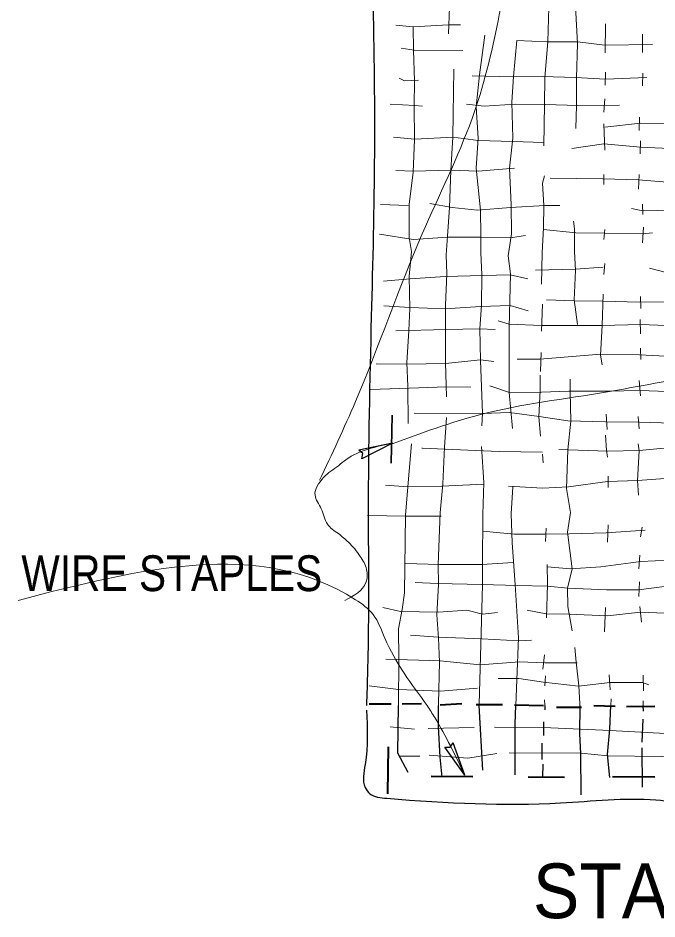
# Model space of a CAD drawing. Extents: x 634 to 1005, y -299 to -22.
# Drawn here: x 746.51 to 770.15, y -189.85 to -156.52 of the extents above; entities that cross this region are included whole.
import ezdxf
from ezdxf.enums import TextEntityAlignment as Align

# ---------------------------------------------------------------- set-up
doc = ezdxf.new("R2010")
doc.units = 0
doc.header["$LTSCALE"] = 0.53
doc.layers.add('1', color=7, linetype='Continuous', lineweight=13)

msp = doc.modelspace()

# ---------------------------------------------------------------- linework, layer by layer
at = {"layer": '1'}
for p, q in [((762.4332, -157.1022), (762.4691, -156.1104)), ((768.2317, -157.8092), (768.2492, -156.73)), ((769.6099, -157.7918), (769.6099, -157.1189)), ((768.2317, -158.9942), (768.2492, -158.5162)), ((769.6099, -159.0301), (769.6274, -158.5521)), ((768.1784, -160.0027), (768.2142, -159.5064)), ((769.4867, -160.6747), (769.5042, -160.1792)), ((768.2142, -161.4001), (768.1784, -160.4266)), ((769.5217, -161.5408), (769.5391, -161.0637)), ((768.1784, -162.6733), (768.1784, -162.3019)), ((769.4683, -162.8499), (769.4867, -162.3019)), ((759.9242, -163.4162), (760.9493, -163.4512)), ((769.6274, -163.7876), (769.6099, -163.3987)), ((768.1784, -164.7078), (768.2142, -164.3355)), ((769.6099, -164.8318), (769.6449, -164.2481)), ((765.8983, -165.2074), (765.88, -166.3574)), ((768.2142, -165.5963), (768.1784, -166.0035)), ((769.5574, -167.2585), (769.5391, -166.8171)), ((765.9158, -167.1002), (765.88, -168.1078)), ((769.5391, -168.197), (769.5217, -167.6665)), ((765.845, -169.5943), (765.8625, -168.8873)), ((769.5574, -169.1522), (769.5391, -168.7274)), ((769.5391, -170.4962), (769.4867, -169.9299)), ((768.3017, -171.7345), (768.2667, -171.1683)), ((769.4867, -171.717), (769.4508, -171.2565)), ((765.9158, -172.6538), (765.9342, -172.972)), ((768.3375, -173.8922), (768.3375, -173.4682)), ((764.7508, -174.8657), (764.8199, -173.8572)), ((768.3416, -175.2712), (768.3217, -175.9099)), ((766.0441, -175.3869), (766.0249, -175.8899)), ((769.5957, -175.3487), (769.5374, -175.7159)), ((769.5183, -176.3921), (769.48, -176.8942)), ((769.4992, -177.3773), (769.48, -177.9185)), ((768.2442, -178.3233), (768.2067, -179.2318)), ((769.5183, -178.2849), (769.5766, -178.8645)), ((765.9857, -180.082), (765.9283, -180.6024)), ((766.0249, -180.8547), (766.0057, -181.2212)), ((768.4182, -181.3761), (768.3799, -180.8157)), ((769.6532, -181.4144), (769.6341, -180.8347)), ((765.9857, -181.7425), (765.9974, -181.9582)), ((768.4432, -181.9582), (768.4566, -181.7042)), ((769.6432, -181.9582), (769.6341, -181.7817)), ((760.2722, -182.7467), (761.1792, -182.8243)), ((761.6812, -182.8051), (763.3801, -182.7668)), ((760.6195, -183.8293), (761.3723, -183.8293))]:
    msp.add_line(p, q, dxfattribs=at)
at = {"layer": '1', "lineweight": 35}
msp.add_line((760.3106, -172.9869), (760.3497, -171.2107), dxfattribs=at)
at = {"layer": '1', "lineweight": 25}
for p, q in [((760.3673, -172.2442), (759.1164, -172.5015)), ((760.3673, -172.2442), (759.2322, -172.8296)), ((763.7082, -184.3507), (763.5767, -181.9582)), ((765.9974, -181.9582), (766.0057, -182.1097)), ((769.6532, -182.168), (769.6432, -181.9582)), ((765.9475, -182.5536), (765.9475, -183.0566)), ((769.5957, -183.3072), (769.6341, -182.4578)), ((763.0378, -184.5338), (762.6082, -183.3306)), ((765.89, -183.3455), (765.89, -183.9451)), ((763.0378, -184.5338), (762.3, -183.4913)), ((769.6149, -184.9686), (769.5957, -183.5196)), ((765.9283, -184.1183), (765.9092, -184.6013))]:
    msp.add_line(p, q, dxfattribs=at)
at = {"layer": '1', "lineweight": 40}
for p, q in [((759.507, -181.8949), (760.3172, -181.8949)), ((760.7228, -181.8949), (761.4365, -181.8749)), ((762.1318, -181.9332), (762.9237, -181.8749)), ((763.4634, -181.914), (764.4285, -181.914)), ((764.8724, -181.9332), (765.9542, -181.9523)), ((766.4363, -182.0107), (767.3623, -182.0107)), ((767.807, -181.9523), (768.5981, -181.9723)), ((769.0228, -181.9915), (770.0654, -181.9723)), ((760.1948, -185.2201), (760.214, -183.4812)), ((761.7946, -184.5622), (763.3393, -184.5763)), ((765.3795, -184.5897), (766.7302, -184.6022)), ((768.5073, -184.5847), (770.0696, -184.598))]:
    msp.add_line(p, q, dxfattribs=at)
at = {"layer": '1'}
for points in [[(765.9683, -161.241), (765.9866, -159.7012), (766.0041, -158.7294), (766.1098, -157.3846), (766.1457, -156.1287)], [(767.1532, -160.604), (767.1716, -159.7554), (767.1716, -158.7469), (767.2057, -157.4562), (767.1358, -156.0929)], [(760.4897, -156.7833), (761.1258, -156.8366), (762.4332, -156.7658), (762.8754, -156.7658)], [(761.0734, -165.1541), (760.9842, -164.637), (760.9842, -163.4162), (761.1258, -162.2137), (761.1792, -161.0112), (761.1617, -159.7721), (761.1792, -158.8352), (761.1433, -157.7035), (761.1258, -156.8366)], [(763.6349, -165.1899), (763.6349, -164.5662), (763.6182, -163.6293), (763.4592, -162.0721), (763.53, -160.9571), (763.4592, -159.8078), (763.5825, -158.6228), (763.7773, -157.1548)], [(760.6845, -157.6319), (761.1617, -157.7035), (762.9638, -157.721)], [(764.6426, -165.3132), (764.7667, -164.4954), (764.7492, -163.4162), (764.6967, -162.0721), (764.8199, -160.9571), (764.7849, -159.6313), (764.8374, -158.6762), (764.9615, -157.3496)], [(764.9615, -157.3496), (766.0749, -157.402), (767.2057, -157.402), (768.2142, -157.5261), (769.9813, -157.4903)], [(762.3458, -165.2782), (762.3991, -164.5837), (762.4691, -163.5228), (762.5223, -162.1603), (762.5923, -160.9221), (762.6282, -158.4105)], [(763.3177, -158.6578), (764.8199, -158.6937), (765.8983, -158.6762), (767.1358, -158.7111), (768.2492, -158.7819), (769.7689, -158.7111)], [(760.6128, -158.7469), (760.8077, -158.8352), (761.3207, -158.8177)], [(760.2772, -159.7012), (761.1967, -159.7554), (761.4789, -159.7721)], [(763.1053, -159.7012), (763.759, -159.7721), (764.9082, -159.7012), (766.0224, -159.7196), (767.2241, -159.7554), (768.7613, -159.7371)], [(768.2142, -160.5507), (769.5391, -160.4091), (771.1305, -160.4266), (772.3147, -160.4808), (773.5163, -160.5157)], [(760.4013, -160.9221), (761.1967, -160.9928), (762.6107, -160.9221), (763.53, -161.0462), (764.8199, -161.0812), (765.9517, -161.1169)], [(766.9942, -161.3467), (768.1784, -161.1694), (769.5391, -161.2935), (771.148, -161.3642), (772.2797, -161.4001), (773.5163, -161.5058), (775.6857, -161.6732)], [(760.4897, -162.1603), (761.1433, -162.1787), (762.5049, -162.1429), (763.53, -162.1787), (764.8732, -162.0721)], [(765.8983, -165.2074), (765.9517, -164.2831), (765.9683, -163.4512), (765.9158, -162.6201), (765.9866, -162.3552)], [(766.199, -162.4435), (768.1434, -162.461), (769.4683, -162.4968), (771.148, -162.6375), (772.2256, -162.6375), (773.4988, -162.6375), (775.465, -162.8474)], [(761.7446, -163.3812), (762.5748, -163.5228), (763.5125, -163.6293), (764.7317, -163.5228), (766.0041, -163.4512), (766.5529, -163.4512)], [(769.2035, -163.5577), (769.6274, -163.6468), (771.2188, -163.611), (772.2081, -163.611), (773.4281, -163.5935), (774.0285, -163.6468)], [(765.9517, -164.3355), (767.1532, -164.4596), (768.1959, -164.4771), (769.6099, -164.4954), (769.9813, -164.4596)], [(767.1, -165.1541), (767.1, -164.318), (767.065, -164.0349)], [(759.8884, -164.5129), (761.1258, -164.7078), (762.4166, -164.6195), (763.6349, -164.6195), (764.8024, -164.637), (765.2796, -164.5662)], [(760.9493, -171.5222), (760.9318, -170.1422), (760.896, -169.2754), (760.9667, -168.0729), (761.0026, -167.2585), (760.9842, -166.0743), (761.0734, -165.1541)], [(762.3633, -170.532), (762.3275, -169.2579), (762.3275, -167.9847), (762.3275, -167.1352), (762.3808, -165.986), (762.3458, -165.2782)], [(763.6707, -171.6104), (763.6891, -171.1324), (763.6182, -169.1871), (763.5999, -168.0021), (763.6532, -167.1527), (763.6707, -166.021), (763.6349, -165.1899)], [(764.8024, -171.6995), (764.6783, -170.3721), (764.6783, -167.9672), (764.7317, -165.986), (764.6426, -165.3132)], [(767.1, -165.1541), (767.1358, -165.8619), (767.0825, -166.9412), (767.2057, -167.8606)], [(765.651, -165.8445), (767.1358, -165.8087), (768.1601, -165.7387)], [(771.2046, -165.8794), (770.4934, -165.9327), (769.8756, -165.7728)], [(760.0299, -166.2508), (761.0201, -166.1626), (762.31, -166.0743), (763.7065, -166.0385), (764.7142, -166.021), (765.3678, -166.1626)], [(766.0574, -166.9412), (767.0825, -166.9762), (768.1434, -166.9937), (769.5042, -167.0287), (771.2229, -167.0112)], [(768.1601, -166.7288), (768.1251, -167.8963), (768.0552, -168.9922), (768.1251, -169.347)], [(760.0474, -167.1702), (761.0026, -167.2243), (762.31, -167.2767), (763.6182, -167.1885), (764.7142, -167.1527), (765.3853, -167.3476)], [(771.1522, -167.9138), (769.5391, -167.8606), (768.1251, -167.8963), (765.88, -167.8963), (764.6783, -167.8431), (764.272, -167.719)], [(760.4897, -168.0904), (762.3458, -168.0371), (763.5825, -168.0196), (764.1662, -168.0371)], [(771.2046, -169.063), (769.5042, -168.9748), (768.0552, -168.9572), (765.8101, -169.1347), (764.9798, -169.1347)], [(759.7652, -169.3112), (760.896, -169.3287), (762.3275, -169.2929), (763.6182, -169.1688), (764.1129, -169.2229)], [(765.845, -171.9818), (765.7742, -171.274), (765.8276, -170.3022), (765.8276, -169.7351)], [(766.9509, -174.8082), (766.8002, -173.928), (766.8527, -172.4948), (766.9584, -171.4339), (766.9409, -170.3372), (766.9409, -169.8775)], [(759.5527, -170.2663), (760.9842, -170.2131), (762.3633, -170.1606), (763.2643, -170.1772)], [(771.1697, -170.3547), (769.5391, -170.3022), (768.32, -170.3188), (766.8885, -170.3188), (765.88, -170.3547), (764.7317, -170.3896), (763.9713, -170.1248)], [(761.1658, -171.1308), (763.6891, -171.1507), (764.6967, -171.1149)], [(762.1252, -174.8273), (762.2217, -173.7506), (762.2925, -172.389), (762.3633, -171.2923)], [(771.1347, -171.5222), (769.5042, -171.4688), (768.2492, -171.4513), (766.8527, -171.4156), (765.7917, -171.2565), (764.6967, -171.1149)], [(768.32, -172.7604), (768.2842, -172.5122), (768.2492, -171.9468)], [(760.851, -174.9048), (760.9318, -173.8572), (761.0734, -172.265)], [(769.4683, -174.1753), (769.4333, -173.6265), (769.4867, -172.5306), (769.4508, -172.265)], [(761.4489, -172.4348), (761.4789, -172.4315), (763.4326, -172.5206), (764.3094, -172.5572), (765.9158, -172.5731)], [(763.7082, -174.8848), (763.7415, -173.6981), (763.6532, -172.3716)], [(766.5171, -172.4773), (768.32, -172.5481), (769.4867, -172.5122), (771.2046, -172.3533)], [(764.6608, -173.8397), (765.9158, -173.9097), (766.8702, -173.8572), (768.32, -173.6623), (769.4333, -173.6265), (771.1347, -173.5033)], [(760.1007, -173.8039), (760.9143, -173.8572), (762.1859, -173.8397), (763.7415, -173.7681)], [(759.442, -174.9239), (760.871, -174.9431), (762.1642, -174.9431)], [(760.5812, -181.9582), (760.5812, -181.9357), (760.6004, -180.2169), (760.5812, -179.1152), (760.7162, -178.4007), (760.8127, -177.7827), (760.851, -174.9048)], [(762.0677, -181.9582), (762.0677, -181.8774), (762.1068, -180.3518), (762.0677, -179.4632), (762.0094, -178.5938), (762.0677, -177.4738), (762.0485, -176.7393), (762.1252, -174.8273)], [(763.5767, -181.9582), (763.5733, -181.8974), (763.6891, -177.493), (763.6891, -176.7393), (763.7082, -174.8848)], [(764.929, -181.9582), (764.9632, -181.0088), (765.0206, -179.4433), (764.9048, -177.4738), (764.7891, -175.9282), (764.7508, -174.8657)], [(767.0092, -179.1926), (766.8543, -178.2849), (766.8352, -177.6087), (767.0092, -176.8942), (766.8352, -175.5418), (766.9509, -174.8082)], [(763.7082, -175.5035), (764.8674, -175.6192), (766.0057, -175.6192), (766.9127, -175.6001), (768.2633, -175.561), (769.7115, -175.4644)], [(760.851, -176.701), (762.1068, -176.7393), (763.6699, -176.7393), (764.8283, -176.6619)], [(766.0823, -176.8167), (766.9509, -176.8942), (768.0702, -176.8167), (769.5574, -176.6236), (771.1397, -176.5462), (771.9891, -176.4887), (773.1666, -176.4112), (773.6496, -176.3921)], [(766.0632, -178.7096), (766.1015, -177.4738), (766.0823, -176.7393)], [(761.1992, -177.3972), (762.0286, -177.4347), (763.6699, -177.4738), (764.9823, -177.5121), (766.1015, -177.5321), (766.8543, -177.6087), (768.2833, -177.667), (769.4608, -177.667), (770.7158, -177.5121)], [(760.0025, -178.3233), (760.6578, -178.4781), (762.0677, -178.4973), (763.1102, -178.4198), (763.6891, -178.5747), (764.2487, -178.5164)], [(765.3496, -178.4198), (766.0441, -178.5556), (766.8935, -178.5747), (768.3217, -178.633), (769.5374, -178.4973), (771.0431, -178.5556), (771.8933, -178.613), (772.9551, -178.6713), (774.1218, -178.8046)], [(761.0251, -179.3475), (762.0485, -179.4249), (763.6699, -179.4824), (765.0398, -179.5598), (765.5036, -179.5407)], [(767.1058, -179.8113), (767.1641, -180.3518), (767.2599, -181.2212), (767.2982, -181.8774), (767.2965, -181.9582)], [(760.1174, -180.2361), (762.1252, -180.2943), (763.6124, -180.4484), (765.0589, -180.3327), (766.0057, -180.3717), (767.2016, -180.3717)], [(764.2687, -180.9506), (765.0398, -180.9506), (765.9475, -181.0854), (767.2407, -181.2403), (768.4182, -181.1054), (769.6149, -181.1054), (769.8464, -181.1829)], [(759.5003, -181.2278), (760.5812, -181.3636), (762.1452, -181.4211), (763.515, -181.3062)], [(764.1429, -182.7492), (765.9475, -182.7668), (768.4182, -182.8817), (772.9734, -183.124)], [(761.7204, -183.7902), (763.1486, -183.906), (763.1486, -183.906), (764.2295, -183.7319)], [(764.685, -183.7078), (767.3373, -183.7127), (768.3416, -183.8102), (772.2597, -183.8668)]]:
    msp.add_lwpolyline(points, dxfattribs=at)
at = {"layer": '1', "lineweight": 25}
for points in [[(759.2322, -172.8296), (759.2663, -172.6313), (759.1164, -172.5015)], [(760.9485, -184.4272), (760.5621, -183.7127), (760.5812, -181.9582)], [(762.2026, -184.6013), (762.1252, -183.8668), (762.0677, -182.7277), (762.0677, -181.9582)], [(764.9048, -184.5238), (764.9048, -182.631), (764.929, -181.9582)], [(767.2965, -181.9582), (767.279, -182.9982), (767.3182, -183.7319), (767.3373, -185.2583)], [(768.3991, -184.6205), (768.3217, -183.7711), (768.3991, -182.8243), (768.4432, -181.9582)], [(762.3, -183.4913), (762.5016, -183.4971), (762.6082, -183.3306)]]:
    msp.add_lwpolyline(points, dxfattribs=at)
for points in [[(759.4162, -148.9729), (759.6943, -161.5225), (759.5802, -167.5616), (759.467, -174.7391), (759.467, -179.3533), (759.4029, -181.9582)], [(759.4029, -182.1248), (759.3529, -184.135), (759.3529, -184.9894), (759.5237, -185.2167), (760.1498, -185.3874), (766.5828, -185.559), (770.1129, -185.4449), (772.8443, -185.7863), (776.4309, -185.5023), (778.1964, -185.3308), (783.3961, -185.504)]]:
    msp.add_spline(points, degree=3, dxfattribs=at)
at = {"layer": '1'}
for points in [[(757.6691, -173.6182), (758.9957, -170.7044), (761.4664, -164.5021), (763.3085, -160.2276), (764.272, -156.6234), (765.1097, -153.0609), (765.7484, -151.6227)], [(760.3573, -172.2757), (763.6232, -171.1866), (768.3133, -170.348), (773.045, -169.5943), (776.9823, -169.3428), (780.2482, -168.63), (783.3053, -167.7922), (783.9548, -167.4575)], [(758.3628, -173.0819), (758.6501, -172.8521), (760.3673, -172.2442)], [(758.3628, -175.5902), (757.9589, -175.2413), (757.7291, -174.6749), (757.4984, -174.172), (757.8132, -173.5224), (758.3628, -173.0819)], [(758.6072, -178.0618), (759.3829, -177.3997), (759.4046, -176.9175), (759.1739, -176.4353), (758.7342, -175.9116), (758.3628, -175.5902)], [(746.5107, -178.0618), (758.9965, -178.0384), (759.6452, -178.583), (760.0841, -179.4632), (761.6513, -181.9582)], [(761.6513, -181.9582), (761.9269, -182.397), (763.037, -184.5338)]]:
    msp.add_spline(points, degree=3, dxfattribs=at)

# ---------------------------------------------------------------- texts
for s, height, width, p in [('WIRE STAPLES', 1.325, 0.85, (752.1992, -177.7208)), ('STAPLING DIAGRAM', 2.025, 0.95, (778.2832, -189.8227))]:
    msp.add_text(s, height=height, dxfattribs=dict(at, width=width)).set_placement(p, align=Align.CENTER)

doc.saveas('drawing.dxf')
